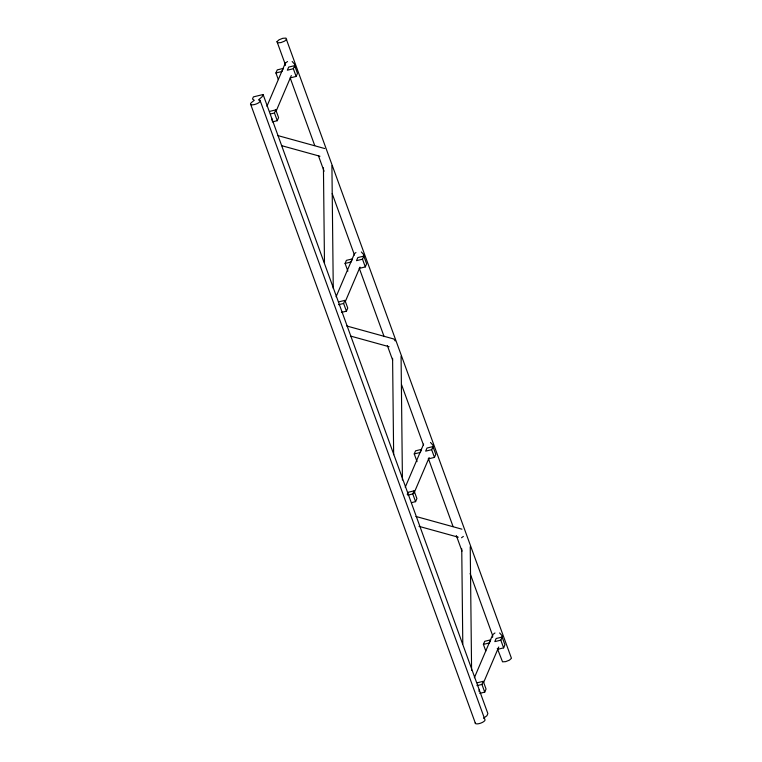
<?xml version="1.0" encoding="UTF-8"?>
<svg xmlns="http://www.w3.org/2000/svg" width="762" height="762" viewBox="0 0 762 762"><rect width="100%" height="100%" fill="white"/><g stroke="black" fill="none" stroke-linecap="round" stroke-linejoin="round"><path stroke-width="1.14" d="M271.663 120.11L271.777 118.31M285.198 64.97L285.312 63.17L287.522 61.531M294.589 67.104L294.77 64.408L292.17 61.503M363.807 256.68L363.931 254.879L361.331 251.974M432.902 448.056L433.083 445.351L430.482 442.446M479.098 691.563L479.212 689.762M492.576 637.318L492.747 634.622L474.355 677.742M502.025 638.556L502.206 635.851L499.605 632.946M260.042 100.327A5.21 1.781 -20 0 1 254.479 104.556A5.21 1.781 -20 0 1 251.65 102.375L254.279 100.317L252.498 99.022L253.403 96.888L263.1 94.517L262.195 96.66L258.451 99.936L260.042 100.327L484.803 719.366A5.21 1.781 -20 0 1 480.517 723.214A5.21 1.781 -20 0 1 475.298 722.643M275.93 72.981L277.254 69.885L283.245 68.418L281.93 71.514L275.93 72.981L278.33 79.591M266.919 106.299L285.312 63.17M272.272 121.92L277.263 120.701L274.463 112.995L275.787 109.89L269.796 111.357M293.341 68.732L294.665 65.637L288.674 67.094L287.35 70.199L293.341 68.732L296.142 76.448L290.151 77.905M276.139 111.128L291.313 75.552M277.263 120.701L278.587 117.605L275.787 109.89M296.142 76.448L297.466 73.352L294.665 65.637M345.091 263.452L346.405 260.356L352.406 258.899L351.082 261.995L345.091 263.452L347.891 271.167M336.08 296.77L354.473 253.641L355.94 252.555M341.424 312.401L346.424 311.182L343.624 303.467L344.948 300.371L338.947 301.828M362.502 259.204L363.817 256.108L357.826 257.575L356.502 260.671L362.502 259.204L365.303 266.919L359.302 268.386M345.291 301.6L360.007 267.1M346.424 311.182L347.748 308.077L344.948 300.371M365.303 266.919L366.617 263.823L363.817 256.108M414.242 453.933L415.566 450.828L421.557 449.37L420.233 452.466L414.242 453.933L417.043 461.639M405.232 487.242L423.624 444.122M407.222 494.367L408.108 492.3L414.099 490.842L416.9 498.558L415.576 501.653L411.585 502.625M415.576 501.653L412.775 493.938L414.099 490.842M431.654 449.685L432.978 446.58L426.987 448.046L425.663 451.142L431.654 449.685L434.454 457.4L428.463 458.857M413.995 493.157L429.168 457.581M434.454 457.4L435.778 454.295L432.978 446.58M483.394 644.404L484.718 641.309L490.718 639.842L489.394 642.938L483.394 644.404L485.804 651.015M479.736 693.344L484.737 692.125L481.936 684.419L483.251 681.314L477.26 682.781M500.815 640.156L502.129 637.061L496.138 638.518L494.814 641.623L500.815 640.156L503.615 647.871L497.615 649.329M483.575 682.581L498.748 647.005M484.737 692.125L486.051 689.029L483.251 681.314M503.615 647.871L504.93 644.776L502.129 637.061M285.531 65.094L277.006 41.634L279.073 39.776L282.769 38.31L285.931 38.1L511.454 658.301L509.397 660.159L505.701 661.626L502.539 661.835L497.3 648.376M286.702 39.262L284.636 41.119L280.94 42.586L277.778 42.796L277.006 41.634M493.49 634.079L494.957 632.984M461.524 537.762L463.363 536.419M483.508 718.271L486.947 715.699L487.861 713.565L263.1 94.517M270.472 113.967L274.463 112.995M338.623 304.686L343.624 303.467M407.784 495.157L412.775 493.938M476.936 685.629L481.936 684.419M277.616 135.522L324.736 148.542M281.816 145.713L319.964 156.258M346.767 325.993L393.897 339.014L395.126 340.9M350.977 336.185L389.115 346.729M415.928 516.465L461.924 529.18M419.005 526.351L458.276 537.2M290.398 78.505L314.735 145.552M318.392 155.6L324.069 171.25M332.184 193.596L354.492 255.051M359.359 268.462L384.115 336.623M387.353 345.567L392.63 360.093M401.555 384.677L423.462 445.008M428.33 458.419L453.076 526.58M456.324 535.524L462.001 551.164M470.116 573.51L492.433 634.975M250.736 104.508L475.488 723.548M470.23 546.716L471.592 670.474M461.743 548.792L462.791 643.985M401.079 356.245L402.431 480.003M392.592 358.311L393.649 454.704M331.918 165.773L333.261 288.331M323.44 167.84L324.479 263.033"/></g></svg>
